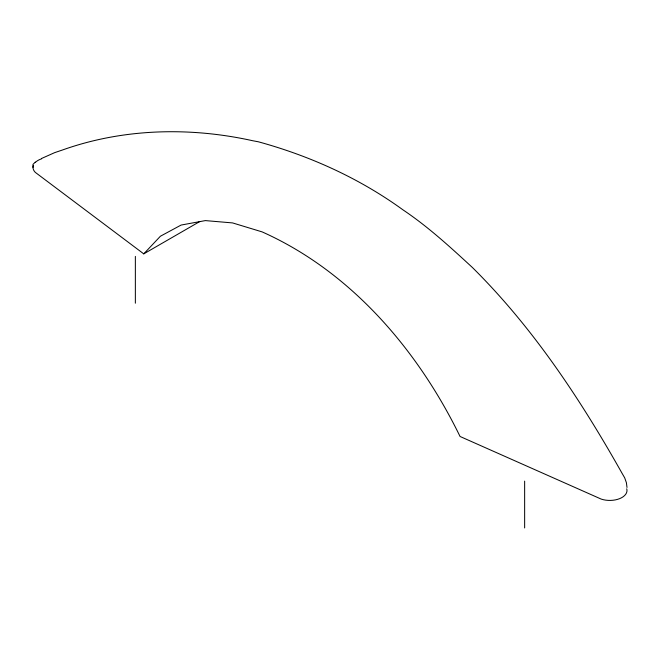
<?xml version="1.0" encoding="UTF-8"?>
<svg xmlns="http://www.w3.org/2000/svg" width="660" height="660" viewBox="0 0 660 660"><rect width="100%" height="100%" fill="white"/><g stroke="black" fill="none" stroke-linecap="round" stroke-linejoin="round"><path stroke-width="0.99" d="M33.264 165.685A17.201 9.933 0 0 0 35.302 172.375L143.756 253.869L160.413 236.222L181.096 225.06L205.367 220.597L232.592 222.923L262.135 231.891C351.161 271.681 417.937 350.113 460.053 436.474L601.194 499.092A17.201 9.933 0 0 0 619.666 498.63A17.201 9.933 0 0 0 626.736 488.763M35.302 162.096L33 164.381L33 167.409M143.756 253.869L199.947 221.43M41.605 158.458L54.656 152.642L62.37 150.035C123.172 128.329 190.088 126.819 252.854 140.761L258.332 141.785C310.035 155.933 359.477 178.291 402.947 209.839C427.985 226.619 450.351 247.153 472.444 267.539C532.95 327.484 580.338 399.201 621.959 473.113L624.698 477.848L626.414 482.74L627 487.459M524.642 481.123L524.642 527.951M135.358 256.377L135.358 303.204M35.302 162.442A17.201 9.933 0 0 1 41.605 158.812"/></g></svg>
